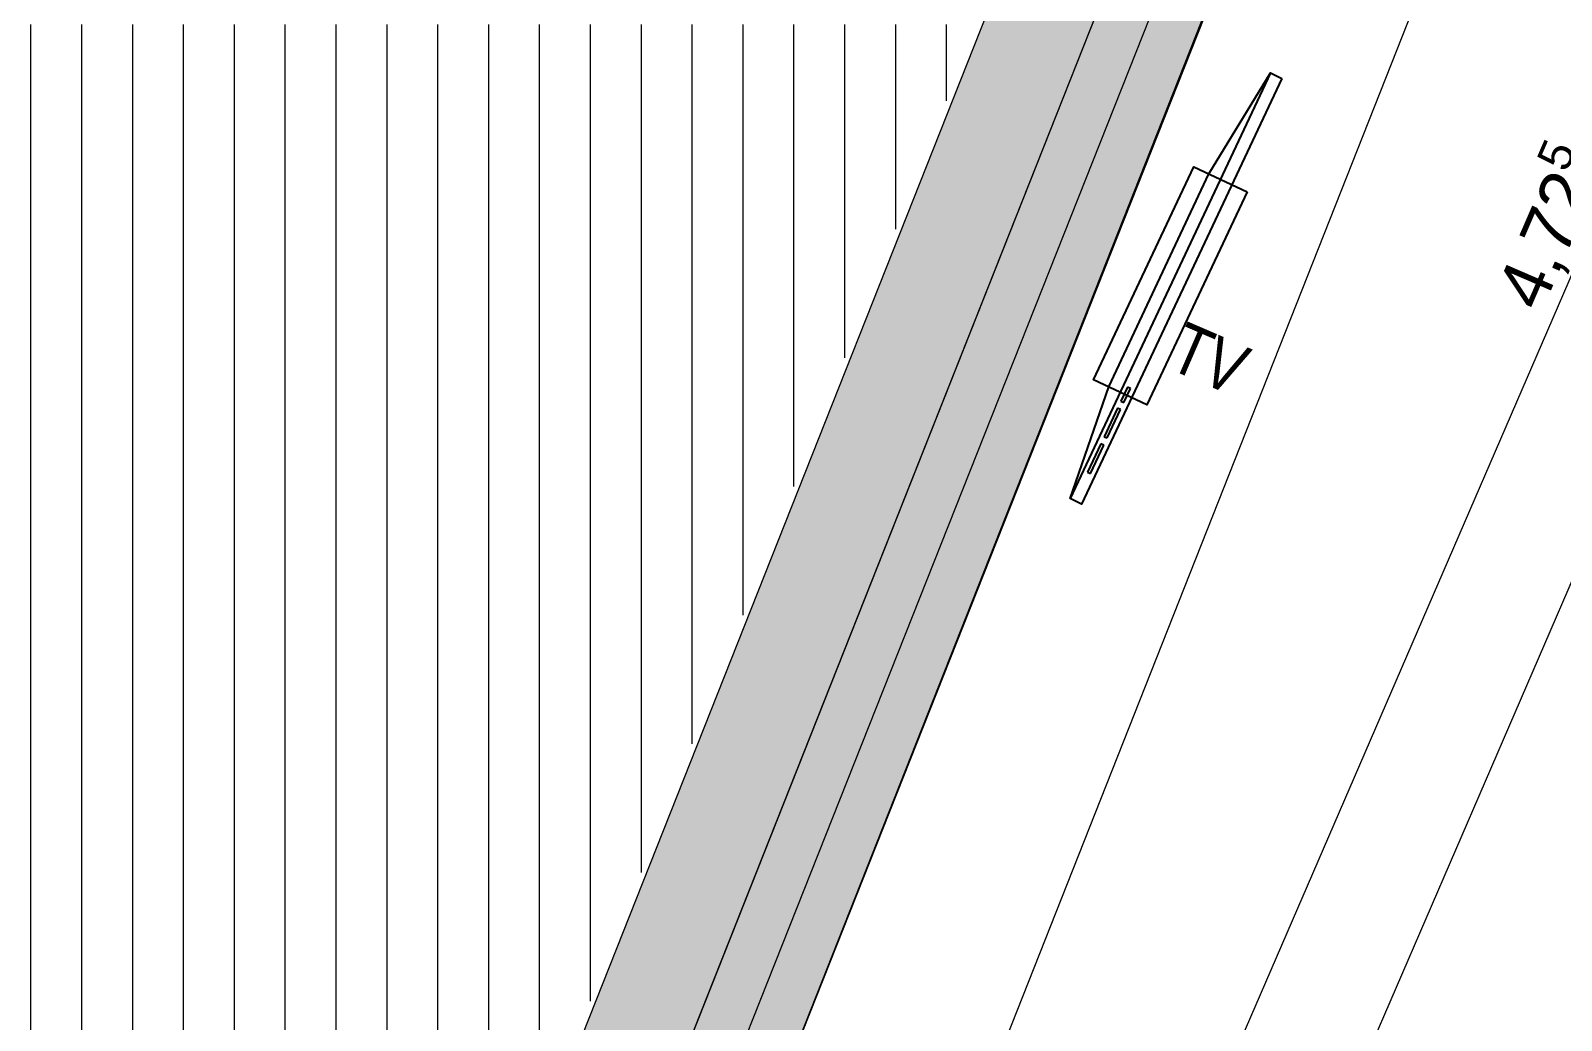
# Model space of a CAD drawing. Header units: millimetres. Extents: x 12535370 to 12566104, y 356204400 to 356234587.
# Drawn here: x 12538498 to 12541507, y 356215224 to 356217172 of the extents above; entities that cross this region are included whole.
import ezdxf
from ezdxf.enums import TextEntityAlignment as Align

# ---------------------------------------------------------------- set-up
doc = ezdxf.new("R2010")
doc.units = ezdxf.units.MM
doc.header["$MEASUREMENT"] = 0
doc.linetypes.add('Dot & Dashed', pattern=[6702.78, 3527.78, -1763.89, 0, -1411.11])
for name, color, linetype in [('New_015 Innenwände', 7, 'Continuous'), ('New_035 Decken', 7, 'Continuous'), ('New_065 Möbel Einrichtung', 7, 'Continuous'), ('New_290 Raster _ Achsen', 7, 'Continuous'), ('New_GRUNDSTÜCKSGRENZE', 7, 'Continuous')]:
    doc.layers.add(name, color=color, linetype=linetype)
for name, color, linetype, lineweight in [('New_015 Innenwände_Pen_No__1', 7, 'Continuous', 13), ('New_035 Decken_Pen_No__1', 7, 'Continuous', 13), ('New_065 Möbel Einrichtung_Pen_No__1', 7, 'Continuous', 13), ('New_065 Möbel Einrichtung_Pen_No__4', 7, 'Continuous', 25), ('New_160 Beschriftungen Ausführung_Pen_No__1', 7, 'Continuous', 13), ('New_255 Plangrafiken_Pen_No__39', 8, 'Continuous', 13), ('New_290 Raster _ Achsen_Pen_No__108', 7, 'Continuous', 13), ('New_GRUNDSTÜCKSGRENZE_Pen_No__1', 7, 'Continuous', 13)]:
    doc.layers.add(name, color=color, linetype=linetype, lineweight=lineweight)
doc.styles.add('GENERATED_STYLE_1', font='arial.ttf')
doc.styles.add('GENERATED_STYLE_2', font='arial.ttf', dxfattribs={"width": 0.8})
doc.dimstyles.new('GENERATED_STYLE__1', dxfattribs={"dimtxt": 125, "dimasz": 47.5, "dimexe": 0.18, "dimexo": 2, "dimgap": 0, "dimtad": 1, "dimlfac": 0.001, "dimzin": 0, "dimdsep": 46, "dimtxsty": 'GENERATED_STYLE_1', "dimblk": 'ARROWHEAD_2', "dimblk1": 'ARROWHEAD_2', "dimblk2": 'ARROWHEAD_2', "dimcen": 0.09, "dimclrd": 7, "dimclre": 7, "dimclrt": 7, "dimadec": 0, "dimazin": 0, "dimtfac": 1, "dimtdec": 4, "dimtmove": 0, "dimatfit": 3, "dimfxl": 1, "dimtolj": 1, "dimtzin": 0, "dimarcsym": 0})
doc.dimstyles.new('GENERATED_STYLE__3', dxfattribs={"dimtxt": 100, "dimasz": 47.5, "dimexe": 0.18, "dimexo": 2, "dimgap": 0, "dimtad": 1, "dimlfac": 0.001, "dimzin": 0, "dimdsep": 46, "dimtxsty": 'GENERATED_STYLE_1', "dimblk": 'ARROWHEAD_2', "dimblk1": 'ARROWHEAD_2', "dimblk2": 'ARROWHEAD_2', "dimcen": 0.09, "dimclrd": 7, "dimclre": 7, "dimclrt": 7, "dimadec": 0, "dimazin": 0, "dimtfac": 1, "dimtdec": 4, "dimtmove": 0, "dimatfit": 3, "dimfxl": 1, "dimtolj": 1, "dimtzin": 0, "dimarcsym": 0})

# ---------------------------------------------------------------- blocks, each defined once
blk = doc.blocks.new('Wall_1', base_point=(12539105, 356213987.7))
at = {"layer": 'New_015 Innenwände', "linetype": 'Continuous', "lineweight": 0, "true_color": 0x000000}
h = blk.add_hatch(dxfattribs=at)
h.set_pattern_fill('DÄMMSTOFF__POLYSTYROL_EPS', color=18, style=0, pattern_type=2)
h.set_pattern_definition([(338.410869, (12240439.157, 356160438.356), (19.119148, 48.316231), [30, -60]), (338.410869, (12240490.56, 356160445.956), (19.119148, 48.316231), [30, -60]), (38.410869, (12240467.05, 356160427.317), (-32.28351, 40.715783), [30, -60]), (38.410869, (12240486.17, 356160475.633), (-32.28351, 40.715783), [30, -60]), (98.410869, (12240439.157, 356160438.356), (51.4026574, 7.600448), [30, -60]), (98.410869, (12240458.276, 356160486.67), (51.4026574, 7.600448), [30, -60])])
h.paths.add_polyline_path([(12539105, 356213987.7), (12539291, 356213914.1), (12544736, 356227674.2), (12544552.3, 356227753.5)])
h = blk.add_hatch(dxfattribs=at)
h.set_pattern_fill('BETON_BEWEHRT_SN46', color=18, style=0, pattern_type=2)
h.set_pattern_definition([(45, (12240439.16, 356160438.36), (-70.710678, 70.710678), [30, -20]), (45, (12240403.8, 356160473.71), (-70.710678, 70.710678), [100, 0])])
h.paths.add_polyline_path([(12539291, 356213914.1), (12539477, 356213840.5), (12544846.1, 356227408.8), (12544662.4, 356227488.1)])
at = {"layer": 'New_015 Innenwände_Pen_No__1', "color": 7, "linetype": 'Continuous', "lineweight": 13}
blk.add_line((12544662.4, 356227488.1), (12539291, 356213914.1), dxfattribs=at)
at = {"layer": 'New_015 Innenwände_Pen_No__1', "color": 7, "linetype": 'Continuous', "lineweight": 13, "flags": 128}
for points in [[(12544625.9, 356227939.6), (12539105, 356213987.7)], [(12539477, 356213840.5), (12544846.1, 356227408.8)]]:
    blk.add_lwpolyline(points, dxfattribs=at)
blk = doc.blocks.new('*X31', base_point=(12240439.2, 356160438.4))
at = {"layer": 'New_255 Plangrafiken_Pen_No__39', "color": 8, "linetype": 'Continuous', "lineweight": 13}
for p, q in [((12538498.2, 356217183.6), (12538498.2, 356216933.6)), ((12538498.2, 356217183.6), (12538498.2, 356216933.6)), ((12538598.2, 356217183.6), (12538598.2, 356216933.6)), ((12538598.2, 356217183.6), (12538598.2, 356216933.6)), ((12538698.2, 356217183.6), (12538698.2, 356216933.6)), ((12538698.2, 356217183.6), (12538698.2, 356216933.6)), ((12538798.2, 356217183.6), (12538798.2, 356216933.6)), ((12538798.2, 356217183.6), (12538798.2, 356216933.6)), ((12538898.2, 356217183.6), (12538898.2, 356216933.6)), ((12538898.2, 356217183.6), (12538898.2, 356216933.6)), ((12538998.2, 356217183.6), (12538998.2, 356216933.6)), ((12538998.2, 356217183.6), (12538998.2, 356216933.6)), ((12539098.2, 356217183.6), (12539098.2, 356216933.6)), ((12539098.2, 356217183.6), (12539098.2, 356216933.6)), ((12539198.2, 356217183.6), (12539198.2, 356216933.6)), ((12539198.2, 356217183.6), (12539198.2, 356216933.6)), ((12539298.2, 356217183.6), (12539298.2, 356216933.6)), ((12539298.2, 356217183.6), (12539298.2, 356216933.6)), ((12539398.2, 356217183.6), (12539398.2, 356216933.6)), ((12539398.2, 356217183.6), (12539398.2, 356216933.6)), ((12539498.2, 356217183.6), (12539498.2, 356216933.6)), ((12539498.2, 356217183.6), (12539498.2, 356216933.6)), ((12539598.2, 356217183.6), (12539598.2, 356216933.6)), ((12539598.2, 356217183.6), (12539598.2, 356216933.6)), ((12539698.2, 356217183.6), (12539698.2, 356216933.6)), ((12539698.2, 356217183.6), (12539698.2, 356216933.6)), ((12539798.2, 356217183.6), (12539798.2, 356216933.6)), ((12539798.2, 356217183.6), (12539798.2, 356216933.6)), ((12539898.2, 356217183.6), (12539898.2, 356216933.6)), ((12539898.2, 356217183.6), (12539898.2, 356216933.6)), ((12539998.2, 356217183.6), (12539998.2, 356216933.6)), ((12539998.2, 356217183.6), (12539998.2, 356216933.6)), ((12540098.2, 356217183.6), (12540098.2, 356216933.6)), ((12540098.2, 356217183.6), (12540098.2, 356216933.6)), ((12540198.2, 356217183.6), (12540198.2, 356216933.6)), ((12540198.2, 356217183.6), (12540198.2, 356216933.6)), ((12540298.2, 356217183.6), (12540298.2, 356217033.8)), ((12540298.2, 356217183.6), (12540298.2, 356217033.8)), ((12538498.2, 356216933.6), (12538498.2, 356216683.6)), ((12538498.2, 356216933.6), (12538498.2, 356216683.6)), ((12538598.2, 356216933.6), (12538598.2, 356216683.6)), ((12538598.2, 356216933.6), (12538598.2, 356216683.6)), ((12538698.2, 356216933.6), (12538698.2, 356216683.6)), ((12538698.2, 356216933.6), (12538698.2, 356216683.6)), ((12538798.2, 356216933.6), (12538798.2, 356216683.6)), ((12538798.2, 356216933.6), (12538798.2, 356216683.6)), ((12538898.2, 356216933.6), (12538898.2, 356216683.6)), ((12538898.2, 356216933.6), (12538898.2, 356216683.6)), ((12538998.2, 356216933.6), (12538998.2, 356216683.6)), ((12538998.2, 356216933.6), (12538998.2, 356216683.6)), ((12539098.2, 356216933.6), (12539098.2, 356216683.6)), ((12539098.2, 356216933.6), (12539098.2, 356216683.6)), ((12539198.2, 356216933.6), (12539198.2, 356216683.6)), ((12539198.2, 356216933.6), (12539198.2, 356216683.6)), ((12539298.2, 356216933.6), (12539298.2, 356216683.6)), ((12539298.2, 356216933.6), (12539298.2, 356216683.6)), ((12539398.2, 356216933.6), (12539398.2, 356216683.6)), ((12539398.2, 356216933.6), (12539398.2, 356216683.6)), ((12539498.2, 356216933.6), (12539498.2, 356216683.6)), ((12539498.2, 356216933.6), (12539498.2, 356216683.6)), ((12539598.2, 356216933.6), (12539598.2, 356216683.6)), ((12539598.2, 356216933.6), (12539598.2, 356216683.6)), ((12539698.2, 356216933.6), (12539698.2, 356216683.6)), ((12539698.2, 356216933.6), (12539698.2, 356216683.6)), ((12539798.2, 356216933.6), (12539798.2, 356216683.6)), ((12539798.2, 356216933.6), (12539798.2, 356216683.6)), ((12539898.2, 356216933.6), (12539898.2, 356216683.6)), ((12539898.2, 356216933.6), (12539898.2, 356216683.6)), ((12539998.2, 356216933.6), (12539998.2, 356216683.6)), ((12539998.2, 356216933.6), (12539998.2, 356216683.6)), ((12540098.2, 356216933.6), (12540098.2, 356216683.6)), ((12540098.2, 356216933.6), (12540098.2, 356216683.6)), ((12540198.2, 356216933.6), (12540198.2, 356216780.8)), ((12540198.2, 356216933.6), (12540198.2, 356216780.8)), ((12538498.2, 356216683.6), (12538498.2, 356216433.6)), ((12538498.2, 356216683.6), (12538498.2, 356216433.6)), ((12538598.2, 356216683.6), (12538598.2, 356216433.6)), ((12538598.2, 356216683.6), (12538598.2, 356216433.6)), ((12538698.2, 356216683.6), (12538698.2, 356216433.6)), ((12538698.2, 356216683.6), (12538698.2, 356216433.6)), ((12538798.2, 356216683.6), (12538798.2, 356216433.6)), ((12538798.2, 356216683.6), (12538798.2, 356216433.6)), ((12538898.2, 356216683.6), (12538898.2, 356216433.6)), ((12538898.2, 356216683.6), (12538898.2, 356216433.6)), ((12538998.2, 356216683.6), (12538998.2, 356216433.6)), ((12538998.2, 356216683.6), (12538998.2, 356216433.6)), ((12539098.2, 356216683.6), (12539098.2, 356216433.6)), ((12539098.2, 356216683.6), (12539098.2, 356216433.6)), ((12539198.2, 356216683.6), (12539198.2, 356216433.6)), ((12539198.2, 356216683.6), (12539198.2, 356216433.6)), ((12539298.2, 356216683.6), (12539298.2, 356216433.6)), ((12539298.2, 356216683.6), (12539298.2, 356216433.6)), ((12539398.2, 356216683.6), (12539398.2, 356216433.6)), ((12539398.2, 356216683.6), (12539398.2, 356216433.6)), ((12539498.2, 356216683.6), (12539498.2, 356216433.6)), ((12539498.2, 356216683.6), (12539498.2, 356216433.6)), ((12539598.2, 356216683.6), (12539598.2, 356216433.6)), ((12539598.2, 356216683.6), (12539598.2, 356216433.6)), ((12539698.2, 356216683.6), (12539698.2, 356216433.6)), ((12539698.2, 356216683.6), (12539698.2, 356216433.6)), ((12539798.2, 356216683.6), (12539798.2, 356216433.6)), ((12539798.2, 356216683.6), (12539798.2, 356216433.6)), ((12539898.2, 356216683.6), (12539898.2, 356216433.6)), ((12539898.2, 356216683.6), (12539898.2, 356216433.6)), ((12539998.2, 356216683.6), (12539998.2, 356216433.6)), ((12539998.2, 356216683.6), (12539998.2, 356216433.6)), ((12540098.2, 356216683.6), (12540098.2, 356216527.8)), ((12540098.2, 356216683.6), (12540098.2, 356216527.8)), ((12538498.2, 356216433.6), (12538498.2, 356216183.6)), ((12538498.2, 356216433.6), (12538498.2, 356216183.6)), ((12538598.2, 356216433.6), (12538598.2, 356216183.6)), ((12538598.2, 356216433.6), (12538598.2, 356216183.6)), ((12538698.2, 356216433.6), (12538698.2, 356216183.6)), ((12538698.2, 356216433.6), (12538698.2, 356216183.6)), ((12538798.2, 356216433.6), (12538798.2, 356216183.6)), ((12538798.2, 356216433.6), (12538798.2, 356216183.6)), ((12538898.2, 356216433.6), (12538898.2, 356216183.6)), ((12538898.2, 356216433.6), (12538898.2, 356216183.6)), ((12538998.2, 356216433.6), (12538998.2, 356216183.6)), ((12538998.2, 356216433.6), (12538998.2, 356216183.6)), ((12539098.2, 356216433.6), (12539098.2, 356216183.6)), ((12539098.2, 356216433.6), (12539098.2, 356216183.6)), ((12539198.2, 356216433.6), (12539198.2, 356216183.6)), ((12539198.2, 356216433.6), (12539198.2, 356216183.6)), ((12539298.2, 356216433.6), (12539298.2, 356216183.6)), ((12539298.2, 356216433.6), (12539298.2, 356216183.6)), ((12539398.2, 356216433.6), (12539398.2, 356216183.6)), ((12539398.2, 356216433.6), (12539398.2, 356216183.6)), ((12539498.2, 356216433.6), (12539498.2, 356216183.6)), ((12539498.2, 356216433.6), (12539498.2, 356216183.6)), ((12539598.2, 356216433.6), (12539598.2, 356216183.6)), ((12539598.2, 356216433.6), (12539598.2, 356216183.6)), ((12539698.2, 356216433.6), (12539698.2, 356216183.6)), ((12539698.2, 356216433.6), (12539698.2, 356216183.6)), ((12539798.2, 356216433.6), (12539798.2, 356216183.6)), ((12539798.2, 356216433.6), (12539798.2, 356216183.6)), ((12539898.2, 356216433.6), (12539898.2, 356216183.6)), ((12539898.2, 356216433.6), (12539898.2, 356216183.6)), ((12539998.2, 356216433.6), (12539998.2, 356216274.7)), ((12539998.2, 356216433.6), (12539998.2, 356216274.7)), ((12538498.2, 356216183.6), (12538498.2, 356215933.6)), ((12538498.2, 356216183.6), (12538498.2, 356215933.6)), ((12538598.2, 356216183.6), (12538598.2, 356215933.6)), ((12538598.2, 356216183.6), (12538598.2, 356215933.6)), ((12538698.2, 356216183.6), (12538698.2, 356215933.6)), ((12538698.2, 356216183.6), (12538698.2, 356215933.6)), ((12538798.2, 356216183.6), (12538798.2, 356215933.6)), ((12538798.2, 356216183.6), (12538798.2, 356215933.6)), ((12538898.2, 356216183.6), (12538898.2, 356215933.6)), ((12538898.2, 356216183.6), (12538898.2, 356215933.6)), ((12538998.2, 356216183.6), (12538998.2, 356215933.6)), ((12538998.2, 356216183.6), (12538998.2, 356215933.6)), ((12539098.2, 356216183.6), (12539098.2, 356215933.6)), ((12539098.2, 356216183.6), (12539098.2, 356215933.6)), ((12539198.2, 356216183.6), (12539198.2, 356215933.6)), ((12539198.2, 356216183.6), (12539198.2, 356215933.6)), ((12539298.2, 356216183.6), (12539298.2, 356215933.6)), ((12539298.2, 356216183.6), (12539298.2, 356215933.6)), ((12539398.2, 356216183.6), (12539398.2, 356215933.6)), ((12539398.2, 356216183.6), (12539398.2, 356215933.6)), ((12539498.2, 356216183.6), (12539498.2, 356215933.6)), ((12539498.2, 356216183.6), (12539498.2, 356215933.6)), ((12539598.2, 356216183.6), (12539598.2, 356215933.6)), ((12539598.2, 356216183.6), (12539598.2, 356215933.6)), ((12539698.2, 356216183.6), (12539698.2, 356215933.6)), ((12539698.2, 356216183.6), (12539698.2, 356215933.6)), ((12539798.2, 356216183.6), (12539798.2, 356215933.6)), ((12539798.2, 356216183.6), (12539798.2, 356215933.6)), ((12539898.2, 356216183.6), (12539898.2, 356216021.7)), ((12539898.2, 356216183.6), (12539898.2, 356216021.7)), ((12538498.2, 356215933.6), (12538498.2, 356215683.6)), ((12538498.2, 356215933.6), (12538498.2, 356215683.6)), ((12538598.2, 356215933.6), (12538598.2, 356215683.6)), ((12538598.2, 356215933.6), (12538598.2, 356215683.6)), ((12538698.2, 356215933.6), (12538698.2, 356215683.6)), ((12538698.2, 356215933.6), (12538698.2, 356215683.6)), ((12538798.2, 356215933.6), (12538798.2, 356215683.6)), ((12538798.2, 356215933.6), (12538798.2, 356215683.6)), ((12538898.2, 356215933.6), (12538898.2, 356215683.6)), ((12538898.2, 356215933.6), (12538898.2, 356215683.6)), ((12538998.2, 356215933.6), (12538998.2, 356215683.6)), ((12538998.2, 356215933.6), (12538998.2, 356215683.6)), ((12539098.2, 356215933.6), (12539098.2, 356215683.6)), ((12539098.2, 356215933.6), (12539098.2, 356215683.6)), ((12539198.2, 356215933.6), (12539198.2, 356215683.6)), ((12539198.2, 356215933.6), (12539198.2, 356215683.6)), ((12539298.2, 356215933.6), (12539298.2, 356215683.6)), ((12539298.2, 356215933.6), (12539298.2, 356215683.6)), ((12539398.2, 356215933.6), (12539398.2, 356215683.6)), ((12539398.2, 356215933.6), (12539398.2, 356215683.6)), ((12539498.2, 356215933.6), (12539498.2, 356215683.6)), ((12539498.2, 356215933.6), (12539498.2, 356215683.6)), ((12539598.2, 356215933.6), (12539598.2, 356215683.6)), ((12539598.2, 356215933.6), (12539598.2, 356215683.6)), ((12539698.2, 356215933.6), (12539698.2, 356215683.6)), ((12539698.2, 356215933.6), (12539698.2, 356215683.6)), ((12539798.2, 356215933.6), (12539798.2, 356215768.6)), ((12539798.2, 356215933.6), (12539798.2, 356215768.6)), ((12538498.2, 356215683.6), (12538498.2, 356215433.6)), ((12538498.2, 356215683.6), (12538498.2, 356215433.6)), ((12538598.2, 356215683.6), (12538598.2, 356215433.6)), ((12538598.2, 356215683.6), (12538598.2, 356215433.6)), ((12538698.2, 356215683.6), (12538698.2, 356215433.6)), ((12538698.2, 356215683.6), (12538698.2, 356215433.6)), ((12538798.2, 356215683.6), (12538798.2, 356215433.6)), ((12538798.2, 356215683.6), (12538798.2, 356215433.6)), ((12538898.2, 356215683.6), (12538898.2, 356215433.6)), ((12538898.2, 356215683.6), (12538898.2, 356215433.6)), ((12538998.2, 356215683.6), (12538998.2, 356215433.6)), ((12538998.2, 356215683.6), (12538998.2, 356215433.6)), ((12539098.2, 356215683.6), (12539098.2, 356215433.6)), ((12539098.2, 356215683.6), (12539098.2, 356215433.6)), ((12539198.2, 356215683.6), (12539198.2, 356215433.6)), ((12539198.2, 356215683.6), (12539198.2, 356215433.6)), ((12539298.2, 356215683.6), (12539298.2, 356215433.6)), ((12539298.2, 356215683.6), (12539298.2, 356215433.6)), ((12539398.2, 356215683.6), (12539398.2, 356215433.6)), ((12539398.2, 356215683.6), (12539398.2, 356215433.6)), ((12539498.2, 356215683.6), (12539498.2, 356215433.6)), ((12539498.2, 356215683.6), (12539498.2, 356215433.6)), ((12539598.2, 356215683.6), (12539598.2, 356215433.6)), ((12539598.2, 356215683.6), (12539598.2, 356215433.6)), ((12539698.2, 356215683.6), (12539698.2, 356215515.6)), ((12539698.2, 356215683.6), (12539698.2, 356215515.6)), ((12538498.2, 356215433.6), (12538498.2, 356215183.6)), ((12538498.2, 356215433.6), (12538498.2, 356215183.6)), ((12538598.2, 356215433.6), (12538598.2, 356215183.6)), ((12538598.2, 356215433.6), (12538598.2, 356215183.6)), ((12538698.2, 356215433.6), (12538698.2, 356215183.6)), ((12538698.2, 356215433.6), (12538698.2, 356215183.6)), ((12538798.2, 356215433.6), (12538798.2, 356215183.6)), ((12538798.2, 356215433.6), (12538798.2, 356215183.6)), ((12538898.2, 356215433.6), (12538898.2, 356215183.6)), ((12538898.2, 356215433.6), (12538898.2, 356215183.6)), ((12538998.2, 356215433.6), (12538998.2, 356215183.6)), ((12538998.2, 356215433.6), (12538998.2, 356215183.6)), ((12539098.2, 356215433.6), (12539098.2, 356215183.6)), ((12539098.2, 356215433.6), (12539098.2, 356215183.6)), ((12539198.2, 356215433.6), (12539198.2, 356215183.6)), ((12539198.2, 356215433.6), (12539198.2, 356215183.6)), ((12539298.2, 356215433.6), (12539298.2, 356215183.6)), ((12539298.2, 356215433.6), (12539298.2, 356215183.6)), ((12539398.2, 356215433.6), (12539398.2, 356215183.6)), ((12539398.2, 356215433.6), (12539398.2, 356215183.6)), ((12539498.2, 356215433.6), (12539498.2, 356215183.6)), ((12539498.2, 356215433.6), (12539498.2, 356215183.6)), ((12539598.2, 356215433.6), (12539598.2, 356215262.5)), ((12539598.2, 356215433.6), (12539598.2, 356215262.5))]:
    blk.add_line(p, q, dxfattribs=at)
blk = doc.blocks.new('Fill_3', base_point=(12240439.2, 356160438.4))
at = {"layer": 'New_255 Plangrafiken_Pen_No__39', "color": 8, "linetype": 'Continuous', "lineweight": 13}
blk.add_blockref('*X31', (12240439.2, 356160438.4), dxfattribs=at)
blk = doc.blocks.new('Slab_1', base_point=(12539360.9, 356214097.6))
at = {"layer": 'New_035 Decken_Pen_No__1', "color": 7, "linetype": 'Continuous', "lineweight": 13, "flags": 128}
blk.add_lwpolyline([(12539360.9, 356214097.6), (12557578.6, 356206227.8), (12554930.7, 356223270.2), (12544734.3, 356227674.9), (12543285.2, 356224007.9), (12543065.9, 356223453.8), (12542457.4, 356221915.9), (12541606.4, 356219765.4), (12540339.4, 356216563.5), (12539802, 356215205.5)], close=True, dxfattribs=at)
blk = doc.blocks.new('Standard grid marker[50]', base_point=(12539230.2, 356213489.9))
at = {"layer": 'New_290 Raster _ Achsen_Pen_No__108', "color": 7, "linetype": 'Dot & Dashed', "lineweight": 13}
blk.add_line((12539603.7, 356214432.9), (12547078.2, 356233305.9), dxfattribs=at)
at = {"layer": 'New_290 Raster _ Achsen_Pen_No__108', "color": 7, "lineweight": 13, "style": 'GENERATED_STYLE_1'}
for tag, p in [('AC_MarkerText_1_1', (12547559.5, 356234477.6)), ('AC_MarkerText_1_0', (12539209.1, 356213393.3))]:
    blk.add_attdef(tag, text='', height=150, rotation=336.6365, dxfattribs=at).set_placement(p, align=Align.TOP_CENTER)
blk = doc.blocks.new('Schrank variabel 25[53]', base_point=(12541128.2, 356218022.6))
at = {"layer": 'New_065 Möbel Einrichtung_Pen_No__1', "color": 7, "linetype": 'Continuous', "lineweight": 13, "flags": 128}
blk.add_lwpolyline([(12541128.2, 356218022.6), (12539932.4, 356214994.1), (12540284.3, 356214855.1), (12541480, 356217883.7)], close=True, dxfattribs=at)
blk = doc.blocks.new('Flat Panel TV 27[61]', base_point=(12540958.1, 356217077.7))
at = {"layer": 'New_065 Möbel Einrichtung_Pen_No__4', "color": 7, "linetype": 'Continuous', "lineweight": 25}
for p, q in [((12540935.5, 356217088.4), (12540541.7, 356216250.8)), ((12540654.6, 356216470.4), (12540641.5, 356216442.5)), ((12540647.2, 356216439.9), (12540660.3, 356216467.8)), ((12540660.3, 356216467.8), (12540654.6, 356216470.4)), ((12540634.9, 356216428.6), (12540608.7, 356216372.7)), ((12540614.3, 356216370.1), (12540640.6, 356216425.9)), ((12540640.6, 356216425.9), (12540634.9, 356216428.6)), ((12540641.5, 356216442.5), (12540647.2, 356216439.9)), ((12540608.7, 356216372.7), (12540614.3, 356216370.1)), ((12540602.1, 356216358.8), (12540575.9, 356216302.9)), ((12540581.5, 356216300.3), (12540607.8, 356216356.1)), ((12540607.8, 356216356.1), (12540602.1, 356216358.8)), ((12540575.9, 356216302.9), (12540581.5, 356216300.3))]:
    blk.add_line(p, q, dxfattribs=at)
at = {"layer": 'New_065 Möbel Einrichtung_Pen_No__4', "color": 7, "linetype": 'Continuous', "lineweight": 25, "flags": 128}
for points in [[(12540958.1, 356217077.7), (12540564.3, 356216240.2), (12540541.7, 356216250.8), (12540617.5, 356216470.8), (12540814.4, 356216889.6), (12540935.5, 356217088.4)], [(12540889.4, 356216854.4), (12540692.5, 356216435.6), (12540587.8, 356216484.8), (12540784.7, 356216903.6)]]:
    blk.add_lwpolyline(points, close=True, dxfattribs=at)
blk = doc.blocks.new('*D185', base_point=(12240439.2, 356160438.4))
at = {"layer": 'New_GRUNDSTÜCKSGRENZE_Pen_No__1', "color": 7, "linetype": 'Continuous', "lineweight": 13, "transparency": 16777216}
for p, q in [((12543276.3, 356218962.8), (12543362.3, 356218925.6)), ((12543340.8, 356218915.2), (12543297.8, 356218973.1)), ((12543319.3, 356218944.2), (12543279.7, 356218852.4)), ((12543236.6, 356218871), (12543322.7, 356218833.8)), ((12543301.2, 356218823.5), (12543258.1, 356218881.4)), ((12543279.7, 356218852.4), (12541011.7, 356213602.3))]:
    blk.add_line(p, q, dxfattribs=at)
blk = doc.blocks.new('ARROWHEAD_2')
at = {"color": 0, "linetype": 'Continuous', "lineweight": 0}
for p, q in [((-0.378, -0.655), (0.378, 0.655)), ((0, 0), (-1, 0))]:
    blk.add_line(p, q, dxfattribs=at)
blk = doc.blocks.new('*D186', base_point=(12240439.2, 356160438.4))
at = {"layer": 'New_GRUNDSTÜCKSGRENZE_Pen_No__1', "color": 7, "linetype": 'Continuous', "lineweight": 13, "transparency": 16777216}
for p, q in [((12543236.6, 356218871), (12543322.7, 356218833.8)), ((12543301.2, 356218823.5), (12543258.1, 356218881.4)), ((12543279.7, 356218852.4), (12541011.7, 356213602.3)), ((12541033.2, 356213573.4), (12540990.2, 356213631.3)), ((12541011.7, 356213602.3), (12540853.1, 356213235.1)), ((12540968.7, 356213620.9), (12541054.7, 356213583.7))]:
    blk.add_line(p, q, dxfattribs=at)
at = {"layer": 'New_GRUNDSTÜCKSGRENZE_Pen_No__1', "color": 7, "lineweight": 13, "transparency": 16777216, "insert": (12542056.6, 356216084.1), "char_height": 125, "attachment_point": 7, "rotation": 66.6365, "style": 'GENERATED_STYLE_1'}
blk.add_mtext('\\A1;{\\pql;\\fArial|b0|i0|c0|p0;\\W1.000000;5,72}', dxfattribs=at)
blk = doc.blocks.new('*D209', base_point=(12240439.2, 356160438.4))
at = {"layer": 'New_GRUNDSTÜCKSGRENZE_Pen_No__1', "color": 7, "linetype": 'Continuous', "lineweight": 13, "transparency": 16777216}
for p, q in [((12542490.3, 356218919.5), (12542589.4, 356219148.9)), ((12542533.3, 356218900.9), (12542447.2, 356218938)), ((12542468.7, 356218948.4), (12542511.8, 356218890.5)), ((12540617.2, 356214583.5), (12542490.3, 356218919.5)), ((12540660.2, 356214564.9), (12540574.2, 356214602.1)), ((12540595.7, 356214612.5), (12540638.7, 356214554.6)), ((12540518.1, 356214354), (12540617.2, 356214583.5))]:
    blk.add_line(p, q, dxfattribs=at)
at = {"layer": 'New_GRUNDSTÜCKSGRENZE_Pen_No__1', "color": 7, "lineweight": 13, "transparency": 16777216, "insert": (12541494.5, 356216604.3), "char_height": 100, "attachment_point": 7, "rotation": 66.6365, "style": 'GENERATED_STYLE_1'}
blk.add_mtext('\\A1;{\\pql;\\fArial|b0|i0|c0|p0;\\W1.000000;4,72\\fArial|b0|i0|c0|p0;\\W1.000000;\\A1{\\H.66x;\\S5^  ;}}', dxfattribs=at)

msp = doc.modelspace()

# ---------------------------------------------------------------- linework, layer by layer
at = {"layer": 'New_160 Beschriftungen Ausführung_Pen_No__1', "color": 7, "linetype": 'Continuous', "lineweight": 13}
msp.add_lwpolyline([(12541124.714, 356215154.561), (12541708.189, 356216505.25), (12542383.533, 356216213.512), (12541800.058, 356214862.823)], close=True, dxfattribs=at)

# ---------------------------------------------------------------- block references
at = {"layer": 'New_015 Innenwände', "color": 7, "lineweight": 13}
msp.add_blockref('Wall_1', (12539105.04, 356213987.681), dxfattribs=at)
at = {"layer": 'New_035 Decken', "color": 7, "linetype": 'Continuous', "lineweight": 13}
msp.add_blockref('Slab_1', (12539360.947, 356214097.55), dxfattribs=at)
at = {"layer": 'New_065 Möbel Einrichtung', "color": 7, "linetype": 'Continuous', "lineweight": 13}
for name, p in [('Schrank variabel 25[53]', (12541128.162, 356218022.579)), ('Flat Panel TV 27[61]', (12540958.127, 356217077.737))]:
    msp.add_blockref(name, p, dxfattribs=at)
at = {"layer": 'New_255 Plangrafiken_Pen_No__39', "color": 8, "linetype": 'Continuous', "lineweight": 13}
msp.add_blockref('Fill_3', (12240439.157, 356160438.356), dxfattribs=at)
at = {"layer": 'New_290 Raster _ Achsen', "color": 7, "linetype": 'Continuous', "lineweight": 13}
msp.add_blockref('Standard grid marker[50]', (12539230.19, 356213489.941), dxfattribs=at)

# ---------------------------------------------------------------- texts
at = {"layer": 'New_160 Beschriftungen Ausführung_Pen_No__1', "color": 7, "linetype": 'Continuous', "lineweight": 13, "insert": (12540730.56, 356216508.629), "char_height": 100, "attachment_point": 7, "rotation": 336.636458, "style": 'GENERATED_STYLE_2'}
msp.add_mtext('\\A1;{\\pql;\\fArial|b0|i0|c0|p0;\\W0.800000;TV}', dxfattribs=at)

# ---------------------------------------------------------------- dimensions: what is measured, and where the dimension line sits
at = {"layer": 'New_GRUNDSTÜCKSGRENZE', "color": 7, "linetype": 'Continuous', "lineweight": 13}
for base, p1, p2, angle, dimstyle, picture, middle in [((12542490.254, 356218919.454), (12540098.742, 356214807.47), (12542492.039, 356218918.683), 66.636458, 'GENERATED_STYLE__3', '*D209', (12541531.284, 356216876.049)), ((12543279.67, 356218852.428), (12544557.115, 356218409.471), (12544609.279, 356218278.059), 246.636458, 'GENERATED_STYLE__1', '*D185', (12543283.869, 356219082.793)), ((12541011.707, 356213602.312), (12544609.279, 356218278.059), (12548286.32, 356210459.8), 246.636458, 'GENERATED_STYLE__1', '*D186', (12542063.379, 356216257.477))]:
    dim = msp.add_linear_dim(base=base, p1=p1, p2=p2, angle=angle, dimstyle=dimstyle, dxfattribs=at)
    dim.commit()
    dim.dimension.update_dxf_attribs({"geometry": picture, "text_midpoint": middle, "dimtype": 160, "text_rotation": 66.636458})

doc.saveas('drawing.dxf')
